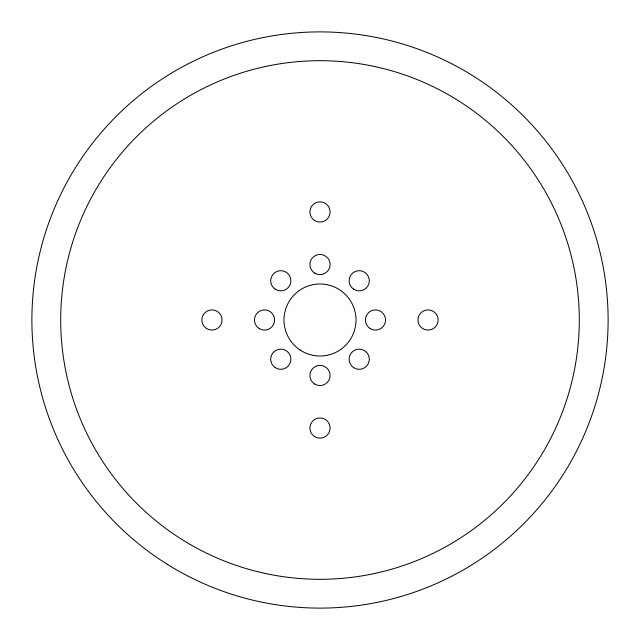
<?xml version="1.0" encoding="UTF-8"?>
<svg xmlns="http://www.w3.org/2000/svg" width="640" height="640" viewBox="0 0 640 640"><rect width="100%" height="100%" fill="white"/><g stroke="black" fill="none" stroke-linecap="round" stroke-linejoin="round"><path stroke-width="0.96" d="M190.352 544.56A259.296 259.296 0 0 0 579.296 320A259.296 259.296 0 0 0 190.352 95.44A259.296 259.296 0 0 0 190.352 544.56M300.072 350A36.016 36.016 0 0 0 355.944 322.264A36.016 36.016 0 0 0 303.984 287.744A36.016 36.016 0 0 0 300.072 350M314.72 273.128A10.08 10.08 0 0 0 330.08 264.824A10.08 10.08 0 0 0 315.2 255.672A10.08 10.08 0 0 0 314.72 273.128M353.664 289.2A10.08 10.08 0 0 0 369.28 281.384A10.08 10.08 0 0 0 354.704 271.768A10.08 10.08 0 0 0 353.664 289.2M370.176 328.592A10.08 10.08 0 0 0 385.544 320.28A10.08 10.08 0 0 0 370.664 311.128A10.08 10.08 0 0 0 370.176 328.592M353.664 367.632A10.08 10.08 0 0 0 369.28 359.816A10.08 10.08 0 0 0 354.704 350.2A10.08 10.08 0 0 0 353.664 367.632M314.72 384.048A10.08 10.08 0 0 0 330.08 375.744A10.08 10.08 0 0 0 315.2 366.592A10.08 10.08 0 0 0 314.72 384.048M275.232 367.632A10.08 10.08 0 0 0 290.848 359.816A10.08 10.08 0 0 0 276.264 350.2A10.08 10.08 0 0 0 275.232 367.632M259.256 328.592A10.08 10.08 0 0 0 274.616 320.28A10.08 10.08 0 0 0 259.744 311.128A10.08 10.08 0 0 0 259.256 328.592M275.232 289.2A10.08 10.08 0 0 0 290.848 281.384A10.08 10.08 0 0 0 276.264 271.768A10.08 10.08 0 0 0 275.232 289.2M422.536 328.448A10.08 10.08 0 0 0 438.112 320.536A10.08 10.08 0 0 0 423.472 311.008A10.08 10.08 0 0 0 422.536 328.448M314.496 220.408A10.08 10.08 0 0 0 330.072 212.496A10.08 10.08 0 0 0 315.432 202.968A10.08 10.08 0 0 0 314.496 220.408M206.456 328.448A10.08 10.08 0 0 0 222.032 320.536A10.08 10.08 0 0 0 207.392 311.008A10.08 10.08 0 0 0 206.456 328.448M314.496 436.488A10.08 10.08 0 0 0 330.072 428.576A10.08 10.08 0 0 0 315.432 419.048A10.08 10.08 0 0 0 314.496 436.488M167.208 564.256A288.112 288.112 0 0 0 607.928 330.2A288.112 288.112 0 0 0 184.864 65.552A288.112 288.112 0 0 0 167.208 564.256"/></g></svg>
